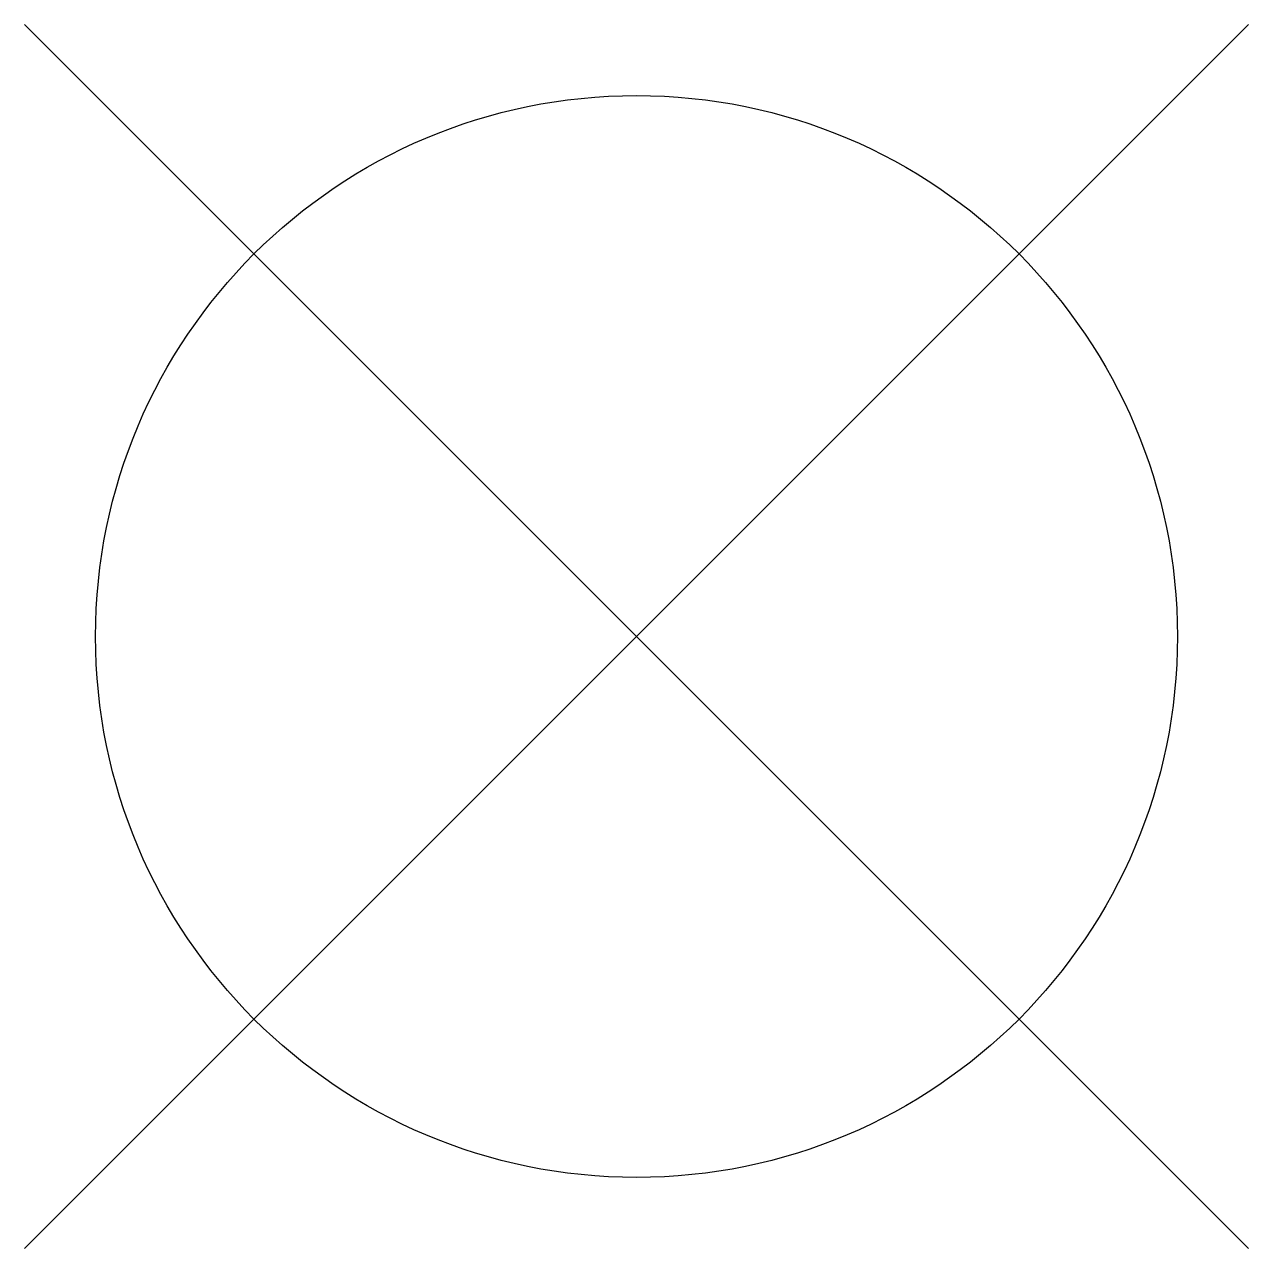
# Model space of a CAD drawing. Extents: x -0.71 to 0.71, y -0.71 to 0.71.
import ezdxf

# ---------------------------------------------------------------- set-up
doc = ezdxf.new("R2010")
doc.units = 0

msp = doc.modelspace()

# ---------------------------------------------------------------- linework, layer by layer
at = {"color": 7}
for points in [[(-0.7071, -0.7071), (0.7071, 0.7071)], [(0.7071, -0.7071), (-0.7071, 0.7071)]]:
    msp.add_lwpolyline(points, dxfattribs=at)
msp.add_circle((0, 0), 0.625, dxfattribs=at)

doc.saveas('drawing.dxf')
